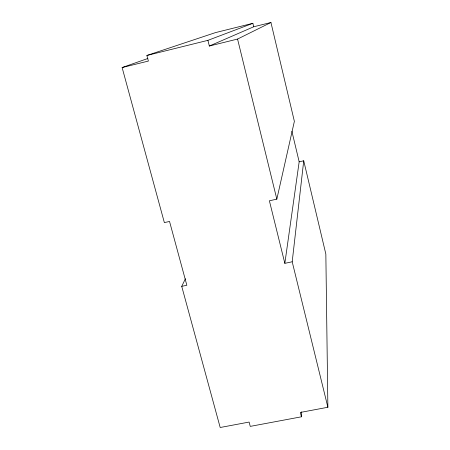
<?xml version="1.0" encoding="UTF-8"?>
<svg xmlns="http://www.w3.org/2000/svg" width="450" height="450" viewBox="0 0 450 450"><rect width="100%" height="100%" fill="white"/><g stroke="black" fill="none" stroke-linecap="round" stroke-linejoin="round"><path stroke-width="0.67" d="M185.411 278.764L181.727 286.341L220.191 427.5L249.114 422.066L250.256 426.381L301.438 416.801L301.68 411.896M292.196 261.787L303.728 160.785L299.166 161.814L284.844 263.34L292.196 261.787L327.881 407.261L300.336 412.442L301.438 416.801M284.844 263.34L269.387 200.79L276.829 199.148L294.373 121.343L270.939 22.5L253.71 26.775L209.346 46.024L207.917 40.343L252.872 23.31L253.71 26.775M209.346 46.024L237.561 39.06L270.939 22.5M181.727 286.341L186.84 285.261L169.537 221.456L164.362 222.598L122.119 67.551L147.876 58.477M122.119 67.551L148.376 61.071L146.88 55.468L215.409 32.625L252.872 23.31M146.88 55.468L207.917 40.343M237.561 39.06L276.829 199.148M291.887 131.243L299.166 161.814M303.728 160.785L325.845 254.081L327.881 407.261"/></g></svg>
